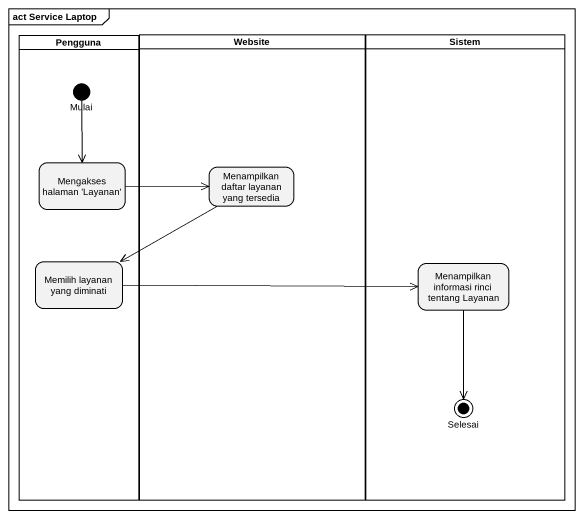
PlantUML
@startuml
mainframe act Service Laptop
hide empty description
state Pengguna <<partition>> {
  state Mulai <<start>>
  state "Mengakses halaman 'Layanan'" as Mengakses_halaman_Layanan
  state "Memilih layanan yang diminati" as Memilih_layanan_yang
}
state Website <<partition>> {
  state "Menampilkan daftar layanan yang tersedia" as Menampilkan_daftar_layanan
}
state Sistem <<partition>> {
  state "Menampilkan informasi rinci tentang Layanan" as Menampilkan_informasi_rinci
  state Selesai <<end>>
}
Mulai --> Mengakses_halaman_Layanan
Mengakses_halaman_Layanan -right-> Menampilkan_daftar_layanan
Menampilkan_daftar_layanan -left-> Memilih_layanan_yang
Memilih_layanan_yang -right-> Menampilkan_informasi_rinci
Menampilkan_informasi_rinci --> Selesai
@enduml
